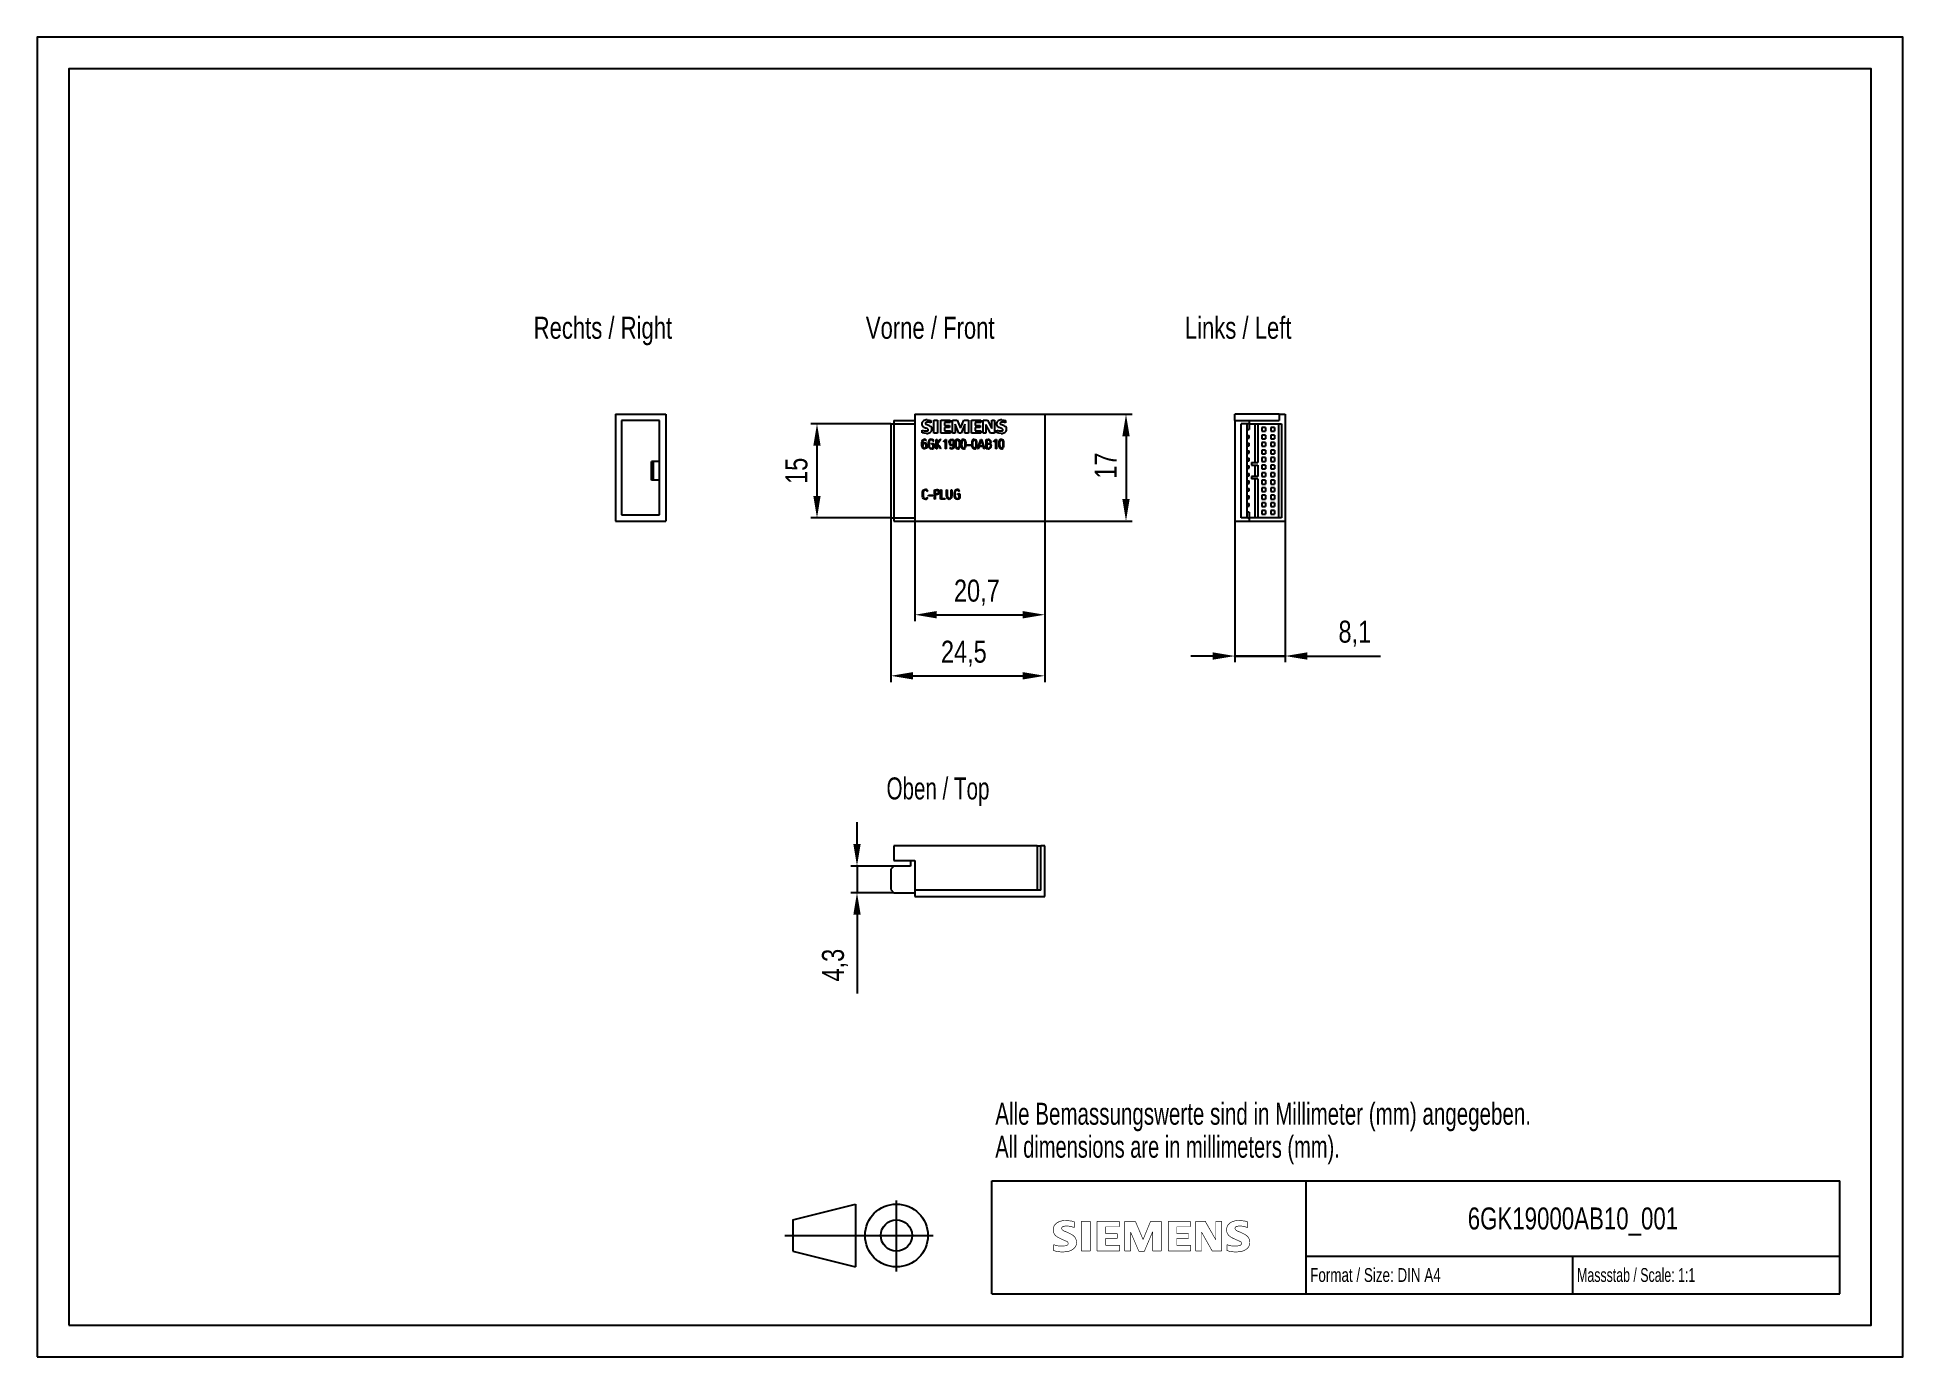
# Model space of a CAD drawing. Extents: x 1453 to 1750, y -201 to 9.
import ezdxf
from ezdxf.enums import TextEntityAlignment as Align

# ---------------------------------------------------------------- set-up
doc = ezdxf.new("R2010")
doc.units = 0
doc.header["$LTSCALE"] = 32.67
doc.header["$MEASUREMENT"] = 0
doc.header["$PDMODE"] = 3
doc.header["$PDSIZE"] = 0.3125
doc.layers.get('Defpoints').update_dxf_attribs({"linetype": 'CONTINUOUS'})
for name, color, linetype in [('10000_FRONT', 7, 'CONTINUOUS'), ('10100_DIM_FRONT', 7, 'CONTINUOUS'), ('10300_FRONT_GERMAN_ENGLISH', 7, 'CONTINUOUS'), ('11000_LEFT', 7, 'CONTINUOUS'), ('11100 _DIM_LEFT', 7, 'CONTINUOUS'), ('11300_LEFT_GERMAN_ENGLISH', 7, 'CONTINUOUS'), ('12000_RIGHT', 7, 'CONTINUOUS'), ('12300_RIGHT_GERMAN_ENGLISH', 7, 'CONTINUOUS'), ('13000_TOP', 7, 'CONTINUOUS'), ('13100_DIM_TOP', 7, 'CONTINUOUS'), ('13300_TOP_GERMAN_ENGLISH', 7, 'CONTINUOUS'), ('90000_FRAME', 7, 'CONTINUOUS'), ('91000_TIP', 7, 'CONTINUOUS')]:
    doc.layers.add(name, color=color, linetype=linetype)
doc.styles.add('SLDTEXTSTYLE0', font='TXT', dxfattribs={"width": 0.75})
doc.styles.add('SLDTEXTSTYLE1', font='TXT', dxfattribs={"width": 0.7})
doc.styles.get("Standard").update_dxf_attribs({"font": 'txt', "width": 0.8})
doc.styles.add('TEXTSTYLE_10', font='txt', dxfattribs={"width": 0.68254})
doc.styles.add('TEXTSTYLE_6', font='txt', dxfattribs={"width": 0.701499})
doc.styles.add('TEXTSTYLE_7', font='txt', dxfattribs={"width": 0.68254})
doc.styles.add('TEXTSTYLE_8', font='txt', dxfattribs={"width": 0.716117})
doc.styles.add('TEXTSTYLE_9', font='txt', dxfattribs={"width": 0.754762})
doc.dimstyles.new('DIN_3.5', dxfattribs={"dimtxt": 3.5, "dimasz": 3.5, "dimexe": 1, "dimexo": 0, "dimgap": 1.5, "dimtad": 1, "dimdec": 1, "dimtxsty": 'STANDARD', "dimcen": 3.5, "dimclrd": 256, "dimclre": 256, "dimclrt": 256, "dimadec": 0, "dimazin": 2, "dimtp": 0.1, "dimtm": 0.1, "dimtfac": 0.71, "dimtdec": 1, "dimtmove": 0, "dimatfit": 3, "dimfxl": 1, "dimlwd": -1, "dimlwe": -1, "dimarcsym": 0})

# ---------------------------------------------------------------- blocks, each defined once
blk = doc.blocks.new('*D40')
at = {"layer": '10100_DIM_FRONT'}
for p, q in [((1588.43, -67.33), (1588.43, -93.49)), ((1612.93, -67.86), (1612.93, -93.49)), ((1591.93, -92.49), (1609.43, -92.49))]:
    blk.add_line(p, q, dxfattribs=at)
for points in [[(1591.93, -91.9), (1591.93, -93.07), (1588.43, -92.49)], [(1609.43, -91.9), (1609.43, -93.07), (1612.93, -92.49)]]:
    blk.add_solid(points, dxfattribs=at)
at = {"layer": 'Defpoints', "color": 0}
for p in [(1588.43, -67.33), (1612.93, -67.86), (1612.93, -92.49)]:
    blk.add_point(p, dxfattribs=at)
at = {"layer": '10100_DIM_FRONT', "insert": (1600.05, -86.9), "char_height": 3.5, "attachment_point": 2}
blk.add_mtext('24,5', dxfattribs=at)
blk = doc.blocks.new('*D41')
at = {"layer": '10100_DIM_FRONT'}
for p, q in [((1592.23, -67.86), (1592.23, -83.77)), ((1612.93, -67.86), (1612.93, -83.77)), ((1595.73, -82.77), (1609.43, -82.77))]:
    blk.add_line(p, q, dxfattribs=at)
for points in [[(1595.73, -82.18), (1595.73, -83.35), (1592.23, -82.77)], [(1609.43, -82.18), (1609.43, -83.35), (1612.93, -82.77)]]:
    blk.add_solid(points, dxfattribs=at)
at = {"layer": 'Defpoints', "color": 0}
for p in [(1592.23, -67.86), (1612.93, -67.86), (1612.93, -82.77)]:
    blk.add_point(p, dxfattribs=at)
at = {"layer": '10100_DIM_FRONT', "insert": (1602.12, -77.18), "char_height": 3.5, "attachment_point": 2}
blk.add_mtext('20,7', dxfattribs=at)
blk = doc.blocks.new('*D42')
at = {"layer": '10100_DIM_FRONT'}
for p, q in [((1612.93, -50.86), (1626.87, -50.86)), ((1625.87, -54.36), (1625.87, -64.36)), ((1612.93, -67.86), (1626.87, -67.86))]:
    blk.add_line(p, q, dxfattribs=at)
for points in [[(1625.29, -54.36), (1626.45, -54.36), (1625.87, -50.86)], [(1625.29, -64.36), (1626.45, -64.36), (1625.87, -67.86)]]:
    blk.add_solid(points, dxfattribs=at)
at = {"layer": 'Defpoints', "color": 0}
for p in [(1612.93, -50.86), (1612.93, -67.86), (1625.87, -67.86)]:
    blk.add_point(p, dxfattribs=at)
at = {"layer": '10100_DIM_FRONT', "insert": (1620.87, -59.04), "char_height": 3.5, "attachment_point": 2, "rotation": 90}
blk.add_mtext('17', dxfattribs=at)
blk = doc.blocks.new('*D45')
at = {"layer": '13100_DIM_TOP'}
for p, q in [((1583.04, -119.26), (1583.04, -115.76)), ((1588.93, -122.76), (1582.04, -122.76)), ((1583.04, -122.76), (1583.04, -127.01)), ((1588.93, -127.01), (1582.04, -127.01)), ((1583.04, -130.51), (1583.04, -143.07))]:
    blk.add_line(p, q, dxfattribs=at)
for points in [[(1582.46, -119.26), (1583.62, -119.26), (1583.04, -122.76)], [(1582.46, -130.51), (1583.62, -130.51), (1583.04, -127.01)]]:
    blk.add_solid(points, dxfattribs=at)
at = {"layer": 'Defpoints', "color": 0}
for p in [(1588.93, -122.76), (1583.04, -127.01), (1588.93, -127.01)]:
    blk.add_point(p, dxfattribs=at)
at = {"layer": '13100_DIM_TOP', "insert": (1577.46, -138.54), "char_height": 3.5, "attachment_point": 2, "rotation": 90}
blk.add_mtext('4,3', dxfattribs=at)
blk = doc.blocks.new('*D46')
at = {"layer": '11100 _DIM_LEFT'}
for p, q in [((1643.18, -67.86), (1643.18, -90.34)), ((1651.23, -67.86), (1651.23, -90.34)), ((1639.68, -89.34), (1636.18, -89.34)), ((1643.18, -89.34), (1651.23, -89.34)), ((1654.73, -89.34), (1666.37, -89.34))]:
    blk.add_line(p, q, dxfattribs=at)
for points in [[(1639.68, -88.75), (1639.68, -89.92), (1643.18, -89.34)], [(1654.73, -88.75), (1654.73, -89.92), (1651.23, -89.34)]]:
    blk.add_solid(points, dxfattribs=at)
at = {"layer": 'Defpoints', "color": 0}
for p in [(1643.18, -67.86), (1651.23, -67.86), (1651.23, -89.34)]:
    blk.add_point(p, dxfattribs=at)
at = {"layer": '11100 _DIM_LEFT', "insert": (1662.3, -85.79), "char_height": 3.5, "attachment_point": 5}
blk.add_mtext('8,1', dxfattribs=at)
blk = doc.blocks.new('*D47')
at = {"layer": '10100_DIM_FRONT'}
for p, q in [((1588.43, -52.36), (1575.67, -52.36)), ((1576.67, -55.86), (1576.67, -63.86)), ((1588.43, -67.36), (1575.67, -67.36))]:
    blk.add_line(p, q, dxfattribs=at)
for points in [[(1576.09, -55.86), (1577.25, -55.86), (1576.67, -52.36)], [(1576.09, -63.86), (1577.25, -63.86), (1576.67, -67.36)]]:
    blk.add_solid(points, dxfattribs=at)
at = {"layer": 'Defpoints', "color": 0}
for p in [(1588.43, -52.36), (1576.67, -67.36), (1588.43, -67.36)]:
    blk.add_point(p, dxfattribs=at)
at = {"layer": '10100_DIM_FRONT', "insert": (1573.42, -59.86), "char_height": 3.5, "attachment_point": 5, "rotation": 90}
blk.add_mtext('15', dxfattribs=at)

msp = doc.modelspace()

# ---------------------------------------------------------------- linework, layer by layer
at = {"layer": '10000_FRONT'}
for p, q in [((1588.43, -52.36), (1588.43, -67.36)), ((1588.43, -52.36), (1592.23, -52.36)), ((1588.93, -51.86), (1588.93, -52.36)), ((1588.93, -51.86), (1592.23, -51.86)), ((1588.93, -52.38), (1588.93, -52.36)), ((1588.93, -52.38), (1588.93, -67.33)), ((1592.23, -50.86), (1592.23, -67.86)), ((1592.23, -50.86), (1612.93, -50.86)), ((1593.43, -53.83), (1593.43, -53.41)), ((1594.81, -51.84), (1594.81, -52.24)), ((1595.28, -53.86), (1595.28, -51.79)), ((1595.28, -51.79), (1595.88, -51.79)), ((1595.88, -51.79), (1595.88, -53.86)), ((1596.38, -53.86), (1596.38, -51.79)), ((1596.38, -51.79), (1597.87, -51.79)), ((1597.87, -52.17), (1596.96, -52.17)), ((1596.96, -52.17), (1596.96, -52.64)), ((1596.96, -52.64), (1597.76, -52.64)), ((1597.76, -52.97), (1596.96, -52.97)), ((1596.96, -52.97), (1596.96, -53.47)), ((1597.76, -52.64), (1597.76, -52.97)), ((1597.87, -51.79), (1597.87, -52.17)), ((1598.26, -53.86), (1598.26, -51.79)), ((1598.26, -51.79), (1599, -51.79)), ((1599.25, -53.88), (1598.67, -52.45)), ((1598.67, -52.45), (1598.67, -53.86)), ((1599, -51.79), (1599.52, -53.08)), ((1599.52, -53.08), (1600.05, -51.79)), ((1600.21, -52.45), (1599.61, -53.88)), ((1600.05, -51.79), (1600.77, -51.79)), ((1600.21, -53.86), (1600.21, -52.45)), ((1600.77, -51.79), (1600.77, -53.86)), ((1601.26, -53.86), (1601.26, -51.79)), ((1601.26, -51.79), (1602.75, -51.79)), ((1602.75, -52.17), (1601.84, -52.17)), ((1601.84, -52.17), (1601.84, -52.64)), ((1601.84, -52.64), (1602.64, -52.64)), ((1602.64, -52.97), (1601.84, -52.97)), ((1601.84, -52.97), (1601.84, -53.47)), ((1602.64, -52.64), (1602.64, -52.97)), ((1602.75, -51.79), (1602.75, -52.17)), ((1603.14, -53.86), (1603.14, -51.79)), ((1603.14, -51.79), (1603.81, -51.79)), ((1604.28, -53.86), (1603.55, -52.5)), ((1603.55, -52.5), (1603.55, -53.86)), ((1603.81, -51.79), (1604.52, -53.13)), ((1604.52, -53.13), (1604.52, -51.79)), ((1604.52, -51.79), (1604.93, -51.79)), ((1604.93, -51.79), (1604.93, -53.86)), ((1605.32, -53.83), (1605.32, -53.41)), ((1606.7, -51.84), (1606.7, -52.24)), ((1612.93, -50.86), (1612.93, -67.86)), ((1593.79, -55.4), (1593.82, -55.39)), ((1593.82, -55.51), (1593.79, -55.51)), ((1594.09, -55.03), (1593.99, -55.08)), ((1594.9, -55.62), (1594.9, -55.51)), ((1594.9, -55.51), (1595.28, -55.51)), ((1595.16, -55.62), (1594.9, -55.62)), ((1595.25, -55.13), (1595.14, -55.15)), ((1595.16, -56.19), (1595.16, -55.62)), ((1595.28, -56.25), (1595.25, -56.26)), ((1595.88, -53.86), (1595.28, -53.86)), ((1595.28, -55.51), (1595.28, -56.25)), ((1595.66, -54.86), (1595.78, -54.86)), ((1595.66, -56.36), (1595.66, -54.86)), ((1595.78, -56.36), (1595.66, -56.36)), ((1595.78, -55.49), (1596.29, -54.83)), ((1595.78, -54.86), (1595.78, -55.49)), ((1596.31, -56.38), (1595.78, -55.59)), ((1595.78, -55.59), (1595.78, -56.36)), ((1596.37, -54.89), (1595.87, -55.54)), ((1596.29, -54.83), (1596.37, -54.89)), ((1596.4, -56.32), (1596.31, -56.38)), ((1597.9, -53.86), (1596.38, -53.86)), ((1596.87, -55.14), (1596.86, -55.14)), ((1596.88, -55.24), (1596.87, -55.14)), ((1596.96, -53.47), (1597.9, -53.47)), ((1597.11, -54.89), (1597.12, -54.87)), ((1597.12, -54.87), (1597.2, -54.87)), ((1597.15, -56.36), (1597.15, -55)), ((1597.26, -56.36), (1597.15, -56.36)), ((1597.2, -54.87), (1597.26, -54.87)), ((1597.26, -54.87), (1597.26, -56.36)), ((1597.8, -56.16), (1597.9, -56.11)), ((1597.9, -53.47), (1597.9, -53.86)), ((1598.67, -53.86), (1598.26, -53.86)), ((1598.67, -55.62), (1598.67, -55.6)), ((1598.79, -55.6), (1598.79, -55.62)), ((1599.61, -53.88), (1599.25, -53.88)), ((1599.35, -55.62), (1599.35, -55.6)), ((1599.46, -55.6), (1599.46, -55.62)), ((1599.6, -55.62), (1599.6, -55.6)), ((1599.71, -55.6), (1599.71, -55.62)), ((1600.77, -53.86), (1600.21, -53.86)), ((1600.27, -55.62), (1600.27, -55.6)), ((1600.38, -55.6), (1600.38, -55.62)), ((1600.5, -55.72), (1601.2, -55.72)), ((1600.5, -55.84), (1600.5, -55.72)), ((1601.2, -55.84), (1600.5, -55.84)), ((1601.2, -55.72), (1601.2, -55.84)), ((1602.78, -53.86), (1601.26, -53.86)), ((1601.33, -55.62), (1601.33, -55.6)), ((1601.44, -55.6), (1601.44, -55.62)), ((1601.84, -53.47), (1602.78, -53.47)), ((1602, -55.62), (1602, -55.6)), ((1602.12, -55.6), (1602.12, -55.62)), ((1602.24, -56.34), (1602.73, -54.86)), ((1602.34, -56.37), (1602.24, -56.34)), ((1602.47, -55.97), (1602.34, -56.37)), ((1603.11, -55.97), (1602.47, -55.97)), ((1602.51, -55.86), (1603.08, -55.86)), ((1602.73, -54.86), (1602.87, -54.86)), ((1602.78, -53.47), (1602.78, -53.86)), ((1602.87, -54.86), (1603.35, -56.34)), ((1603.55, -53.86), (1603.14, -53.86)), ((1603.35, -56.34), (1603.25, -56.37)), ((1603.58, -56.36), (1603.58, -54.86)), ((1603.58, -54.86), (1603.91, -54.86)), ((1603.9, -56.36), (1603.58, -56.36)), ((1603.92, -54.97), (1603.69, -54.97)), ((1603.69, -54.97), (1603.69, -55.51)), ((1603.69, -55.51), (1604.06, -55.51)), ((1604.06, -55.62), (1603.69, -55.62)), ((1603.69, -55.62), (1603.69, -56.24)), ((1603.69, -56.24), (1603.91, -56.24)), ((1604.93, -53.86), (1604.28, -53.86)), ((1604.84, -55.14), (1604.83, -55.14)), ((1604.85, -55.24), (1604.84, -55.14)), ((1605.08, -54.89), (1605.1, -54.87)), ((1605.1, -54.87), (1605.18, -54.87)), ((1605.12, -56.36), (1605.12, -55)), ((1605.24, -56.36), (1605.12, -56.36)), ((1605.18, -54.87), (1605.24, -54.87)), ((1605.24, -54.87), (1605.24, -56.36)), ((1605.63, -55.62), (1605.63, -55.6)), ((1605.75, -55.6), (1605.75, -55.62)), ((1606.31, -55.62), (1606.31, -55.6)), ((1606.42, -55.6), (1606.42, -55.62)), ((1593.45, -63.78), (1593.45, -63.38)), ((1593.57, -63.38), (1593.57, -63.78)), ((1594.31, -63.11), (1594.2, -63.14)), ((1594.21, -64.08), (1594.3, -64.12)), ((1594.43, -63.84), (1594.43, -63.72)), ((1594.43, -63.72), (1595.14, -63.72)), ((1595.14, -63.84), (1594.43, -63.84)), ((1595.14, -63.72), (1595.14, -63.84)), ((1595.36, -64.36), (1595.36, -62.86)), ((1595.36, -62.86), (1595.71, -62.86)), ((1595.47, -64.36), (1595.36, -64.36)), ((1595.71, -62.97), (1595.47, -62.97)), ((1595.47, -62.97), (1595.47, -63.51)), ((1595.47, -63.51), (1595.71, -63.51)), ((1595.71, -63.62), (1595.47, -63.62)), ((1595.47, -63.62), (1595.47, -64.36)), ((1596.36, -64.36), (1596.36, -62.86)), ((1596.36, -62.86), (1596.47, -62.86)), ((1597.06, -64.36), (1596.36, -64.36)), ((1596.47, -62.86), (1596.47, -64.24)), ((1596.47, -64.24), (1597.06, -64.24)), ((1597.06, -64.24), (1597.06, -64.36)), ((1597.3, -63.91), (1597.3, -62.86)), ((1597.3, -62.86), (1597.41, -62.86)), ((1597.41, -62.86), (1597.41, -63.9)), ((1598.05, -62.86), (1598.16, -62.86)), ((1598.05, -63.9), (1598.05, -62.86)), ((1598.16, -62.86), (1598.16, -63.91)), ((1599.02, -63.62), (1599.02, -63.51)), ((1599.02, -63.51), (1599.39, -63.51)), ((1599.28, -63.62), (1599.02, -63.62)), ((1599.36, -63.13), (1599.25, -63.15)), ((1599.28, -64.19), (1599.28, -63.62)), ((1599.39, -64.25), (1599.37, -64.26)), ((1599.39, -63.51), (1599.39, -64.25)), ((1588.43, -67.36), (1592.23, -67.36)), ((1588.93, -67.36), (1588.93, -67.33)), ((1588.93, -67.36), (1588.93, -67.86)), ((1588.93, -67.86), (1592.23, -67.86)), ((1592.23, -67.86), (1612.93, -67.86))]:
    msp.add_line(p, q, dxfattribs=at)
at = {"layer": '10000_FRONT', "flags": 128}
for points in [[(1593.43, -53.41), (1593.77, -53.5), (1594.04, -53.52)], [(1594.25, -52.12), (1594.14, -52.12), (1594.04, -52.15), (1594, -52.17), (1593.96, -52.21), (1593.93, -52.25), (1593.92, -52.3)], [(1593.99, -52.42), (1594.17, -52.51), (1594.31, -52.57)], [(1594.04, -53.52), (1594.15, -53.52), (1594.26, -53.5), (1594.31, -53.47), (1594.36, -53.44), (1594.38, -53.39), (1594.39, -53.33)], [(1594.22, -51.76), (1594.55, -51.78), (1594.81, -51.84)], [(1594.81, -52.24), (1594.5, -52.14), (1594.25, -52.12)], [(1594.39, -53.33), (1594.38, -53.26), (1594.34, -53.22)], [(1605.32, -53.41), (1605.66, -53.5), (1605.93, -53.52)], [(1605.95, -53.07), (1605.66, -52.94), (1605.45, -52.81)], [(1606.14, -52.12), (1606.03, -52.12), (1605.93, -52.15), (1605.88, -52.17), (1605.85, -52.21), (1605.82, -52.25), (1605.81, -52.3)], [(1605.88, -52.42), (1606.06, -52.51), (1606.2, -52.57)], [(1605.93, -53.52), (1606.04, -53.52), (1606.15, -53.5), (1606.2, -53.47), (1606.25, -53.44), (1606.27, -53.39), (1606.28, -53.33)], [(1606.11, -51.76), (1606.44, -51.78), (1606.7, -51.84)], [(1606.7, -52.24), (1606.39, -52.14), (1606.14, -52.12)], [(1606.28, -53.33), (1606.27, -53.26), (1606.23, -53.22)], [(1593.37, -55.6), (1593.38, -55.36), (1593.41, -55.12), (1593.45, -55), (1593.53, -54.91), (1593.64, -54.85), (1593.76, -54.84)], [(1593.8, -56.36), (1593.67, -56.35), (1593.56, -56.29), (1593.48, -56.2), (1593.43, -56.09), (1593.38, -55.85), (1593.37, -55.6)], [(1594.08, -53.91), (1593.71, -53.89), (1593.43, -53.83)], [(1593.76, -54.94), (1593.66, -54.96), (1593.57, -55.01), (1593.52, -55.1), (1593.49, -55.2), (1593.47, -55.4), (1593.47, -55.6)], [(1593.47, -55.6), (1593.5, -55.56), (1593.52, -55.53)], [(1593.79, -55.51), (1593.67, -55.54), (1593.6, -55.6)], [(1593.78, -56.26), (1593.85, -56.26), (1593.92, -56.23), (1593.97, -56.19), (1594.01, -56.14), (1594.06, -56.01), (1594.07, -55.87)], [(1594.18, -55.86), (1594.17, -56), (1594.14, -56.13), (1594.08, -56.24), (1593.95, -56.33), (1593.8, -56.36)], [(1593.82, -55.39), (1593.96, -55.42), (1594.05, -55.47)], [(1593.97, -55.56), (1593.89, -55.52), (1593.82, -55.51)], [(1594.87, -54.94), (1594.76, -54.95), (1594.67, -54.99), (1594.59, -55.06), (1594.55, -55.15), (1594.52, -55.36), (1594.51, -55.57)], [(1594.87, -56.27), (1595.04, -56.24), (1595.16, -56.19)], [(1596.15, -55.96), (1596.29, -56.16), (1596.4, -56.32)], [(1597.73, -55.34), (1597.74, -55.21), (1597.77, -55.08), (1597.83, -54.96), (1597.91, -54.89), (1598.01, -54.85), (1598.12, -54.84)], [(1598.12, -54.95), (1598.06, -54.96), (1597.99, -54.98), (1597.94, -55.02), (1597.9, -55.08), (1597.86, -55.21), (1597.85, -55.34)], [(1598.08, -55.82), (1597.95, -55.79), (1597.85, -55.74)], [(1597.94, -55.65), (1598.02, -55.69), (1598.09, -55.7)], [(1598.09, -55.7), (1598.22, -55.67), (1598.3, -55.61)], [(1598.12, -54.84), (1598.24, -54.85), (1598.35, -54.9), (1598.43, -54.99), (1598.49, -55.11), (1598.53, -55.35), (1598.54, -55.6)], [(1598.54, -55.6), (1598.54, -55.76), (1598.53, -55.92), (1598.5, -56.09), (1598.45, -56.2), (1598.36, -56.29), (1598.25, -56.34), (1598.13, -56.36)], [(1598.13, -56.24), (1598.23, -56.23), (1598.32, -56.18), (1598.37, -56.1), (1598.4, -56), (1598.42, -55.81), (1598.42, -55.61)], [(1598.42, -55.61), (1598.4, -55.65), (1598.37, -55.69)], [(1599.07, -56.37), (1598.92, -56.35), (1598.82, -56.28)], [(1599.07, -54.95), (1598.97, -54.97), (1598.9, -55.01)], [(1598.9, -56.2), (1598.99, -56.25), (1599.07, -56.26)], [(1599.07, -54.84), (1599.22, -54.86), (1599.32, -54.93)], [(1599.24, -55.01), (1599.15, -54.96), (1599.07, -54.95)], [(1599.07, -56.26), (1599.17, -56.24), (1599.23, -56.2)], [(1599.99, -56.37), (1599.84, -56.35), (1599.74, -56.28)], [(1599.99, -54.95), (1599.89, -54.97), (1599.82, -55.01)], [(1599.82, -56.2), (1599.91, -56.25), (1599.99, -56.26)], [(1599.99, -54.84), (1600.14, -54.86), (1600.24, -54.93)], [(1600.16, -55.01), (1600.07, -54.96), (1599.99, -54.95)], [(1599.99, -56.26), (1600.09, -56.24), (1600.16, -56.2)], [(1601.72, -56.37), (1601.57, -56.35), (1601.47, -56.28)], [(1601.72, -54.95), (1601.62, -54.97), (1601.55, -55.01)], [(1601.55, -56.2), (1601.64, -56.25), (1601.72, -56.26)], [(1601.72, -54.84), (1601.87, -54.86), (1601.97, -54.93)], [(1601.89, -55.01), (1601.8, -54.96), (1601.72, -54.95)], [(1601.72, -56.26), (1601.82, -56.24), (1601.89, -56.2)], [(1603.21, -56.26), (1603.15, -56.1), (1603.11, -55.97)], [(1603.25, -56.37), (1603.23, -56.31), (1603.21, -56.26)], [(1603.91, -56.24), (1604.03, -56.23), (1604.14, -56.21), (1604.24, -56.15), (1604.31, -56.04), (1604.33, -55.9)], [(1605.97, -53.91), (1605.6, -53.89), (1605.32, -53.83)], [(1606.03, -56.37), (1605.88, -56.35), (1605.78, -56.28)], [(1606.03, -54.95), (1605.93, -54.97), (1605.86, -55.01)], [(1605.86, -56.2), (1605.95, -56.25), (1606.03, -56.26)], [(1606.03, -54.84), (1606.18, -54.86), (1606.28, -54.93)], [(1606.2, -55.01), (1606.11, -54.96), (1606.03, -54.95)], [(1606.03, -56.26), (1606.13, -56.24), (1606.2, -56.2)], [(1593.45, -63.38), (1593.46, -63.23), (1593.5, -63.08), (1593.59, -62.95), (1593.69, -62.88), (1593.81, -62.85), (1593.93, -62.84)], [(1593.92, -64.37), (1593.8, -64.37), (1593.68, -64.33), (1593.58, -64.26), (1593.52, -64.16), (1593.46, -63.97), (1593.45, -63.78)], [(1593.93, -62.95), (1593.81, -62.96), (1593.69, -63.01), (1593.62, -63.1), (1593.58, -63.24), (1593.57, -63.38)], [(1593.57, -63.78), (1593.58, -63.95), (1593.63, -64.12), (1593.68, -64.19), (1593.75, -64.24), (1593.83, -64.26), (1593.92, -64.26)], [(1598.98, -62.94), (1598.88, -62.95), (1598.78, -62.99), (1598.71, -63.06), (1598.67, -63.15), (1598.63, -63.36), (1598.62, -63.57)], [(1598.99, -64.27), (1599.16, -64.24), (1599.28, -64.19)]]:
    msp.add_lwpolyline(points, dxfattribs=at)
at = {"layer": '10000_FRONT'}
for centre, radius, start, end in [((1593.93, -52.37), 0.558, 123.9609, 182.5041), ((1593.9, -52.41), 0.523, 178.3591, 230.1801), ((1594.76, -51.09), 2.1, 235.0677, 250.424), ((1594.16, -52.81), 1.06, 86.8428, 121.0947), ((1594.06, -52.3), 0.137, 179.9166, 240.8522), ((1593.66, -54.19), 1.19, 54.9749, 70.3635), ((1593.73, -54.2), 1.72, 50.4158, 70.2388), ((1594.39, -53.27), 0.581, 299.9464, 2.6502), ((1594.47, -53.22), 0.503, 356.9945, 44.2895), ((1605.82, -52.37), 0.561, 123.9518, 182.3934), ((1605.79, -52.41), 0.527, 178.6536, 229.9205), ((1606.05, -52.8), 1.05, 86.8166, 121.2172), ((1605.95, -52.3), 0.136, 180.1275, 241.1853), ((1605.53, -54.22), 1.22, 55.2711, 70.2099), ((1605.64, -54.17), 1.69, 50.2079, 70.4056), ((1606.28, -53.27), 0.585, 300.1241, 2.7458), ((1606.36, -53.22), 0.503, 357.2895, 44.1834), ((1593.91, -55.89), 0.421, 136.896, 184.7004), ((1593.81, -55.94), 0.325, 177.3235, 264.3463), ((1593.8, -55.76), 0.367, 92.8847, 139.6637), ((1593.77, -55.2), 0.36, 27.9332, 92.2651), ((1593.77, -55.19), 0.251, 26.9296, 92.9562), ((1593.68, -55.81), 0.391, 351.6827, 41.1914), ((1593.68, -55.81), 0.501, 354.0672, 42.6175), ((1594.14, -52.77), 1.14, 267.1661, 298.414), ((1595.4, -55.7), 1.01, 172.4443, 209.7883), ((1595.23, -55.45), 0.839, 141.7449, 187.9238), ((1595.34, -55.71), 0.842, 170.1902, 210.462), ((1594.86, -55.96), 0.41, 215.7482, 271.9582), ((1594.84, -55.27), 0.43, 86.7158, 128.6669), ((1594.87, -55.95), 0.313, 215.9748, 271.5812), ((1594.9, -55.19), 0.351, 9.9275, 95.6258), ((1594.9, -55.18), 0.24, 7.1725, 97.5917), ((1594.83, -55.51), 0.86, 273.16, 299.515), ((1625.48, -35.93), 35.52, 213.5177, 214.3221), ((1595.43, -53.47), 2.2, 310.4704, 319.6677), ((1596.55, -54.6), 0.725, 296.9325, 325.8771), ((1598.25, -55.4), 0.522, 174.0269, 220.711), ((1598.13, -55.98), 0.372, 207.489, 270.0026), ((1598.23, -55.4), 0.385, 171.9334, 221.4548), ((1598.12, -55.98), 0.259, 208.6063, 272.045), ((1598.09, -55.45), 0.371, 269.4184, 319.7046), ((1598.13, -55.23), 0.275, 353.0286, 91.4187), ((1597.89, -55.3), 0.514, 322.796, 4.3396), ((1599.62, -55.45), 0.959, 147.0839, 188.6701), ((1599.51, -55.78), 0.849, 168.7693, 215.9476), ((1599.6, -55.44), 0.828, 148.4975, 190.4772), ((1599.71, -55.75), 0.93, 172.1193, 209.3054), ((1599.05, -55.18), 0.341, 86.9768, 133.416), ((1599.09, -56.05), 0.33, 266.909, 314.2031), ((1598.54, -55.76), 0.821, 327.8985, 10.2779), ((1598.42, -55.47), 0.934, 352.0088, 29.0164), ((1598.61, -55.43), 0.871, 348.9435, 34.9563), ((1598.53, -55.76), 0.941, 326.4852, 8.798), ((1600.43, -55.78), 0.849, 168.7693, 215.9476), ((1600.54, -55.45), 0.959, 147.0839, 188.6701), ((1600.53, -55.44), 0.828, 148.4975, 190.4772), ((1600.63, -55.75), 0.93, 172.1193, 209.3054), ((1599.97, -55.18), 0.341, 86.9768, 133.416), ((1600.01, -56.05), 0.33, 266.909, 314.2031), ((1599.34, -55.47), 0.934, 352.0088, 29.0164), ((1599.46, -55.76), 0.821, 327.8985, 10.2779), ((1599.53, -55.43), 0.871, 348.9435, 34.9563), ((1599.45, -55.76), 0.941, 326.4852, 8.798), ((1602.16, -55.78), 0.849, 168.7693, 215.9476), ((1602.28, -55.45), 0.959, 147.0839, 188.6701), ((1602.26, -55.44), 0.828, 148.4975, 190.4772), ((1602.36, -55.75), 0.93, 172.1193, 209.3054), ((1601.7, -55.18), 0.341, 86.9768, 133.416), ((1601.74, -56.05), 0.33, 266.909, 314.2031), ((1601.08, -55.47), 0.934, 352.0088, 29.0164), ((1601.19, -55.76), 0.821, 327.8985, 10.2779), ((1601.26, -55.43), 0.871, 348.9435, 34.9563), ((1601.19, -55.76), 0.941, 326.4852, 8.798), ((1794.09, -119.7), 201.94, 161.3103, 161.5696), ((1734.18, -12.95), 137.95, 197.7436, 198.1218), ((1603.97, -55.9), 0.457, 261.1361, 0.1685), ((1603.96, -55.29), 0.434, 3.1634, 96.168), ((1603.96, -55.3), 0.332, 6.1326, 97.6221), ((1604.07, -55.28), 0.226, 267.0426, 4.8873), ((1604.09, -55.87), 0.25, 353.5068, 96.8656), ((1604.04, -55.28), 0.352, 307.5948, 2.5442), ((1604.09, -55.86), 0.347, 353.3201, 61.3959), ((1603.4, -53.47), 2.2, 310.4704, 319.6677), ((1604.52, -54.6), 0.725, 296.9325, 325.8771), ((1606.58, -55.45), 0.959, 147.0839, 188.6701), ((1606.47, -55.78), 0.849, 168.7693, 215.9476), ((1606.56, -55.44), 0.828, 148.4975, 190.4772), ((1606.67, -55.75), 0.93, 172.1193, 209.3054), ((1606.01, -55.18), 0.341, 86.9768, 133.416), ((1606.03, -52.76), 1.15, 267.2072, 298.3197), ((1606.05, -56.05), 0.33, 266.909, 314.2031), ((1605.38, -55.47), 0.934, 352.0088, 29.0164), ((1605.5, -55.76), 0.821, 327.8985, 10.2779), ((1605.57, -55.43), 0.871, 348.9435, 34.9563), ((1605.49, -55.76), 0.941, 326.4852, 8.798), ((1593.96, -64), 0.264, 262.5917, 341.6038), ((1593.95, -64), 0.371, 265.6619, 342.5252), ((1593.97, -63.18), 0.345, 10.8748, 96.5899), ((1593.96, -63.2), 0.247, 13.5607, 98.2572), ((1595.74, -63.26), 0.406, 1.5906, 94.0555), ((1595.73, -63.26), 0.295, 2.9748, 94.7453), ((1595.75, -63.23), 0.28, 261.932, 356.5643), ((1595.73, -63.19), 0.434, 267.0662, 312.8652), ((1595.8, -63.25), 0.346, 311.7796, 0.3446), ((1597.73, -63.92), 0.431, 177.4106, 270.4084), ((1597.73, -63.92), 0.318, 175.5827, 270.1983), ((1597.73, -63.92), 0.32, 270.4749, 4.0688), ((1597.73, -63.93), 0.43, 269.7398, 2.6797), ((1599.35, -63.45), 0.839, 141.7449, 187.9238), ((1599.52, -63.7), 1.01, 172.4443, 209.7883), ((1599.45, -63.71), 0.842, 170.1902, 210.462), ((1598.98, -63.96), 0.41, 215.7482, 271.9582), ((1598.96, -63.27), 0.43, 86.7158, 128.6669), ((1598.98, -63.95), 0.313, 215.9748, 271.5812), ((1599.02, -63.19), 0.351, 9.9275, 95.6258), ((1599.02, -63.18), 0.24, 7.1725, 97.5917), ((1598.94, -63.51), 0.86, 273.16, 299.515)]:
    msp.add_arc(centre, radius, start, end, dxfattribs=at)
at = {"layer": '11000_LEFT'}
for p, q in [((1650.23, -50.86), (1643.18, -50.86)), ((1643.18, -51.86), (1643.18, -50.86)), ((1643.18, -51.86), (1643.18, -67.86)), ((1643.18, -51.86), (1645.48, -51.86)), ((1645.28, -52.36), (1644.18, -52.36)), ((1644.18, -67.36), (1644.18, -52.36)), ((1645.18, -67.36), (1645.18, -52.36)), ((1645.18, -53.28), (1645.47, -53.28)), ((1645.48, -52.36), (1645.28, -52.36)), ((1645.47, -52.36), (1645.47, -53.28)), ((1645.48, -51.86), (1645.48, -52.36)), ((1645.48, -51.86), (1650.23, -51.86)), ((1645.48, -52.36), (1646.38, -52.36)), ((1646.38, -52.36), (1646.38, -58.56)), ((1646.38, -52.36), (1646.88, -52.36)), ((1646.88, -52.36), (1650.13, -52.36)), ((1646.88, -52.36), (1646.88, -58.56)), ((1648.08, -52.96), (1647.48, -52.96)), ((1647.48, -52.96), (1647.48, -53.56)), ((1648.08, -52.96), (1648.08, -53.56)), ((1649.53, -52.96), (1648.93, -52.96)), ((1648.93, -52.96), (1648.93, -53.56)), ((1649.53, -52.96), (1649.53, -53.56)), ((1650.13, -52.36), (1650.13, -67.36)), ((1650.13, -52.36), (1650.63, -52.36)), ((1650.23, -50.86), (1650.23, -51.86)), ((1650.23, -50.86), (1651.23, -50.86)), ((1650.63, -52.36), (1650.63, -67.36)), ((1651.23, -50.86), (1651.23, -67.86)), ((1645.18, -54.26), (1645.48, -54.26)), ((1645.18, -54.66), (1645.48, -54.66)), ((1645.18, -55.46), (1645.48, -55.46)), ((1645.18, -55.86), (1645.48, -55.86)), ((1645.48, -54.66), (1645.48, -54.26)), ((1645.48, -55.86), (1645.48, -55.46)), ((1647.48, -53.56), (1648.08, -53.56)), ((1647.48, -54.16), (1647.48, -54.76)), ((1648.08, -54.16), (1647.48, -54.16)), ((1647.48, -54.76), (1648.08, -54.76)), ((1647.48, -55.36), (1647.48, -55.96)), ((1648.08, -55.36), (1647.48, -55.36)), ((1647.48, -55.96), (1648.08, -55.96)), ((1648.08, -54.16), (1648.08, -54.76)), ((1648.08, -55.36), (1648.08, -55.96)), ((1648.93, -53.56), (1649.53, -53.56)), ((1648.93, -54.16), (1648.93, -54.76)), ((1649.53, -54.16), (1648.93, -54.16)), ((1648.93, -54.76), (1649.53, -54.76)), ((1648.93, -55.36), (1648.93, -55.96)), ((1649.53, -55.36), (1648.93, -55.36)), ((1648.93, -55.96), (1649.53, -55.96)), ((1649.53, -54.16), (1649.53, -54.76)), ((1649.53, -55.36), (1649.53, -55.96)), ((1645.18, -56.66), (1645.48, -56.66)), ((1645.18, -57.06), (1645.48, -57.06)), ((1645.18, -57.86), (1645.48, -57.86)), ((1645.18, -58.26), (1645.48, -58.26)), ((1645.18, -59.06), (1645.48, -59.06)), ((1645.48, -57.06), (1645.48, -56.66)), ((1645.48, -58.26), (1645.48, -57.86)), ((1645.48, -59.46), (1645.48, -59.06)), ((1645.83, -58.56), (1646.88, -58.56)), ((1645.83, -58.56), (1645.83, -58.96)), ((1645.83, -58.96), (1646.88, -58.96)), ((1646.38, -58.96), (1646.38, -60.76)), ((1646.88, -58.96), (1646.88, -60.76)), ((1647.48, -56.56), (1647.48, -57.16)), ((1648.08, -56.56), (1647.48, -56.56)), ((1647.48, -57.16), (1648.08, -57.16)), ((1647.48, -57.76), (1647.48, -58.36)), ((1648.08, -57.76), (1647.48, -57.76)), ((1647.48, -58.36), (1648.08, -58.36)), ((1647.48, -58.96), (1647.48, -59.56)), ((1648.08, -58.96), (1647.48, -58.96)), ((1648.08, -56.56), (1648.08, -57.16)), ((1648.08, -57.76), (1648.08, -58.36)), ((1648.08, -58.96), (1648.08, -59.56)), ((1648.93, -56.56), (1648.93, -57.16)), ((1649.53, -56.56), (1648.93, -56.56)), ((1648.93, -57.16), (1649.53, -57.16)), ((1648.93, -57.76), (1648.93, -58.36)), ((1649.53, -57.76), (1648.93, -57.76)), ((1648.93, -58.36), (1649.53, -58.36)), ((1648.93, -58.96), (1648.93, -59.56)), ((1649.53, -58.96), (1648.93, -58.96)), ((1649.53, -56.56), (1649.53, -57.16)), ((1649.53, -57.76), (1649.53, -58.36)), ((1649.53, -58.96), (1649.53, -59.56)), ((1645.18, -59.46), (1645.48, -59.46)), ((1645.18, -60.26), (1645.48, -60.26)), ((1645.18, -60.66), (1645.48, -60.66)), ((1645.18, -61.46), (1645.48, -61.46)), ((1645.18, -61.86), (1645.48, -61.86)), ((1645.48, -60.66), (1645.48, -60.26)), ((1645.48, -61.86), (1645.48, -61.46)), ((1645.83, -60.76), (1645.83, -61.16)), ((1646.88, -60.76), (1645.83, -60.76)), ((1646.88, -61.16), (1645.83, -61.16)), ((1646.38, -61.16), (1646.38, -67.36)), ((1646.88, -61.16), (1646.88, -67.36)), ((1647.48, -59.56), (1648.08, -59.56)), ((1647.48, -60.16), (1647.48, -60.76)), ((1648.08, -60.16), (1647.48, -60.16)), ((1647.48, -60.76), (1648.08, -60.76)), ((1647.48, -61.36), (1647.48, -61.96)), ((1648.08, -61.36), (1647.48, -61.36)), ((1647.48, -61.96), (1648.08, -61.96)), ((1648.08, -60.16), (1648.08, -60.76)), ((1648.08, -61.36), (1648.08, -61.96)), ((1648.93, -59.56), (1649.53, -59.56)), ((1648.93, -60.16), (1648.93, -60.76)), ((1649.53, -60.16), (1648.93, -60.16)), ((1648.93, -60.76), (1649.53, -60.76)), ((1648.93, -61.36), (1648.93, -61.96)), ((1649.53, -61.36), (1648.93, -61.36)), ((1648.93, -61.96), (1649.53, -61.96)), ((1649.53, -60.16), (1649.53, -60.76)), ((1649.53, -61.36), (1649.53, -61.96)), ((1645.18, -62.66), (1645.48, -62.66)), ((1645.18, -63.06), (1645.48, -63.06)), ((1645.18, -63.86), (1645.48, -63.86)), ((1645.18, -64.26), (1645.48, -64.26)), ((1645.18, -65.06), (1645.48, -65.06)), ((1645.48, -63.06), (1645.48, -62.66)), ((1645.48, -64.26), (1645.48, -63.86)), ((1645.48, -65.46), (1645.48, -65.06)), ((1647.48, -62.56), (1647.48, -63.16)), ((1648.08, -62.56), (1647.48, -62.56)), ((1647.48, -63.16), (1648.08, -63.16)), ((1647.48, -63.76), (1647.48, -64.36)), ((1648.08, -63.76), (1647.48, -63.76)), ((1647.48, -64.36), (1648.08, -64.36)), ((1647.48, -64.96), (1647.48, -65.56)), ((1648.08, -64.96), (1647.48, -64.96)), ((1648.08, -62.56), (1648.08, -63.16)), ((1648.08, -63.76), (1648.08, -64.36)), ((1648.08, -64.96), (1648.08, -65.56)), ((1648.93, -62.56), (1648.93, -63.16)), ((1649.53, -62.56), (1648.93, -62.56)), ((1648.93, -63.16), (1649.53, -63.16)), ((1648.93, -63.76), (1648.93, -64.36)), ((1649.53, -63.76), (1648.93, -63.76)), ((1648.93, -64.36), (1649.53, -64.36)), ((1648.93, -64.96), (1648.93, -65.56)), ((1649.53, -64.96), (1648.93, -64.96)), ((1649.53, -62.56), (1649.53, -63.16)), ((1649.53, -63.76), (1649.53, -64.36)), ((1649.53, -64.96), (1649.53, -65.56)), ((1643.18, -67.86), (1645.48, -67.86)), ((1645.28, -67.36), (1644.18, -67.36)), ((1645.18, -65.46), (1645.48, -65.46)), ((1645.47, -66.43), (1645.18, -66.43)), ((1645.28, -67.36), (1645.48, -67.36)), ((1645.47, -66.43), (1645.47, -67.36)), ((1645.48, -67.36), (1645.48, -67.86)), ((1646.38, -67.36), (1645.48, -67.36)), ((1645.48, -67.86), (1651.23, -67.86)), ((1646.88, -67.36), (1646.38, -67.36)), ((1650.13, -67.36), (1646.88, -67.36)), ((1647.48, -65.56), (1648.08, -65.56)), ((1647.48, -66.16), (1647.48, -66.76)), ((1648.08, -66.16), (1647.48, -66.16)), ((1647.48, -66.76), (1648.08, -66.76)), ((1648.08, -66.16), (1648.08, -66.76)), ((1648.93, -65.56), (1649.53, -65.56)), ((1648.93, -66.16), (1648.93, -66.76)), ((1649.53, -66.16), (1648.93, -66.16)), ((1648.93, -66.76), (1649.53, -66.76)), ((1649.53, -66.16), (1649.53, -66.76)), ((1650.63, -67.36), (1650.13, -67.36))]:
    msp.add_line(p, q, dxfattribs=at)
at = {"layer": '11100 _DIM_LEFT'}
msp.add_line((1651.23, -89.34), (1643.18, -89.34), dxfattribs=at)
at = {"layer": '12000_RIGHT'}
for p, q in [((1544.57, -50.86), (1544.57, -67.86)), ((1544.57, -50.86), (1552.62, -50.86)), ((1545.57, -51.86), (1545.57, -66.86)), ((1551.62, -51.86), (1545.57, -51.86)), ((1551.62, -66.86), (1551.62, -51.86)), ((1552.62, -50.86), (1552.62, -67.86)), ((1551.62, -58.36), (1550.32, -58.36)), ((1550.32, -61.36), (1550.32, -58.36)), ((1550.62, -61.36), (1550.62, -58.36)), ((1551.62, -61.36), (1550.32, -61.36)), ((1544.57, -67.86), (1552.62, -67.86)), ((1545.57, -66.86), (1551.62, -66.86))]:
    msp.add_line(p, q, dxfattribs=at)
at = {"layer": '13000_TOP'}
for p, q in [((1588.93, -119.56), (1588.93, -121.86)), ((1611.72, -119.56), (1588.93, -119.56)), ((1611.72, -119.56), (1611.72, -126.61)), ((1611.72, -119.56), (1612.29, -119.56)), ((1612.29, -126.61), (1612.29, -119.56)), ((1612.93, -119.56), (1612.29, -119.56)), ((1612.93, -127.61), (1612.93, -119.56)), ((1588.93, -122.76), (1588.43, -123.26)), ((1588.43, -123.26), (1588.43, -126.51)), ((1588.93, -121.86), (1592.23, -121.86)), ((1591.58, -122.76), (1588.93, -122.76)), ((1591.58, -121.86), (1591.58, -122.76)), ((1592.23, -121.86), (1592.23, -126.61)), ((1588.43, -126.51), (1588.93, -127.01)), ((1588.93, -127.01), (1592.23, -127.01)), ((1612.29, -126.61), (1592.23, -126.61)), ((1592.23, -126.61), (1592.23, -127.61)), ((1592.23, -127.61), (1612.93, -127.61))]:
    msp.add_line(p, q, dxfattribs=at)
at = {"layer": '90000_FRAME'}
for p, q in [((1604.53, -172.86), (1739.53, -172.86)), ((1604.53, -190.86), (1604.53, -172.86)), ((1654.53, -190.86), (1654.53, -172.86)), ((1739.53, -190.86), (1739.53, -172.86)), ((1572.82, -179.07), (1582.82, -176.57)), ((1582.82, -176.57), (1582.82, -186.57)), ((1589.32, -187.29), (1589.32, -176.01)), ((1572.82, -179.07), (1572.82, -184.07)), ((1571.54, -181.57), (1595.15, -181.57)), ((1572.82, -184.07), (1582.82, -186.57)), ((1654.53, -184.86), (1739.53, -184.86)), ((1697.03, -190.86), (1697.03, -184.86)), ((1604.53, -190.86), (1739.53, -190.86))]:
    msp.add_line(p, q, dxfattribs=at)
for points in [[(1452.53, -200.86), (1749.53, -200.86), (1749.53, 9.14), (1452.53, 9.14)], [(1457.53, -195.86), (1744.53, -195.86), (1744.53, 4.14), (1457.53, 4.14)]]:
    msp.add_lwpolyline(points, close=True, dxfattribs=at)
at = {"layer": '90000_FRAME', "const_width": 0.101}
for points in [[(1614.33, -180.31, 0.138784), (1614.33, -181.02)], [(1614.53, -179.88, 0.106597), (1614.33, -180.31)], [(1614.33, -181.02, 0.135749), (1614.67, -181.59)], [(1614.95, -179.51, 0.088858), (1614.53, -179.88)], [(1616.31, -179.19, 0.150368), (1614.95, -179.51)], [(1615.66, -180.31, 0.302776), (1615.71, -180.64)], [(1615.93, -180.12, 0.205258), (1615.66, -180.31)], [(1615.71, -180.64, 0.071068), (1615.9, -180.8)], [(1615.9, -180.8, 0.049476), (1616.39, -181.01)], [(1616.66, -180.07, 0.084424), (1615.93, -180.12)], [(1617.66, -179.36, 0.037682), (1616.31, -179.19)], [(1617.28, -181.45, 0.036239), (1616.39, -181.01)], [(1617.66, -180.31, 0.055426), (1616.66, -180.07)], [(1641.93, -180.31, 0.138784), (1641.93, -181.02)], [(1642.13, -179.88, 0.106597), (1641.93, -180.31)], [(1641.93, -181.02, 0.135749), (1642.26, -181.59)], [(1642.54, -179.51, 0.088858), (1642.13, -179.88)], [(1643.9, -179.19, 0.150368), (1642.54, -179.51)], [(1643.26, -180.31, 0.302776), (1643.3, -180.64)], [(1643.52, -180.12, 0.205258), (1643.26, -180.31)], [(1643.3, -180.64, 0.071068), (1643.5, -180.8)], [(1643.5, -180.8, 0.049476), (1643.98, -181.01)], [(1644.26, -180.07, 0.084424), (1643.52, -180.12)], [(1645.25, -179.36, 0.037682), (1643.9, -179.19)], [(1644.87, -181.45, 0.036239), (1643.98, -181.01)], [(1645.25, -180.31, 0.055426), (1644.26, -180.07)], [(1614.33, -183.02, 0.146009), (1616.19, -183.21)], [(1614.33, -183.97, 0.124502), (1616.66, -184.1)], [(1614.67, -181.59, 0.067262), (1615.14, -181.92)], [(1615.14, -181.92, 0.018512), (1615.85, -182.26)], [(1616.43, -182.51, 0.008981), (1615.85, -182.26)], [(1616.19, -183.21, 0.078607), (1616.52, -183.11)], [(1616.52, -183.11, 0.61859), (1616.43, -182.51)], [(1616.66, -184.1, 0.12925), (1617.61, -183.61)], [(1617.87, -182.09, 0.147343), (1617.28, -181.45)], [(1617.61, -183.61, 0.077088), (1617.87, -183.25)], [(1617.87, -183.25, 0.217143), (1617.87, -182.09)], [(1641.93, -183.02, 0.146009), (1643.78, -183.21)], [(1641.93, -183.97, 0.124502), (1644.26, -184.1)], [(1642.26, -181.59, 0.067262), (1642.73, -181.92)], [(1642.73, -181.92, 0.018512), (1643.45, -182.26)], [(1644.02, -182.51, 0.008981), (1643.45, -182.26)], [(1643.78, -183.21, 0.078607), (1644.11, -183.11)], [(1644.11, -183.11, 0.61859), (1644.02, -182.51)], [(1644.26, -184.1, 0.12925), (1645.21, -183.61)], [(1645.46, -182.09, 0.147343), (1644.87, -181.45)], [(1645.21, -183.61, 0.077088), (1645.46, -183.25)], [(1645.46, -183.25, 0.217143), (1645.46, -182.09)]]:
    msp.add_lwpolyline(points, format="xyb", dxfattribs=at)
at = {"layer": '90000_FRAME'}
for points, const_width in [([(1614.53, -179.89), (1614.8, -179.62)], 0.0505), ([(1617.66, -180.31), (1617.66, -179.36)], 0.101), ([(1618.75, -179.31), (1620.18, -179.31)], 0.101), ([(1618.75, -179.31), (1618.75, -184.06)], 0.101), ([(1620.18, -179.31), (1620.18, -184.06)], 0.101), ([(1624.79, -179.31), (1621.27, -179.31)], 0.101), ([(1621.27, -179.31), (1621.27, -184.06)], 0.101), ([(1624.79, -180.19), (1622.65, -180.19)], 0.101), ([(1622.65, -180.19), (1622.65, -181.26)], 0.101), ([(1624.79, -179.31), (1624.79, -180.19)], 0.101), ([(1627.36, -179.31), (1625.65, -179.31)], 0.101), ([(1625.65, -184.06), (1625.65, -179.31)], 0.101), ([(1627.93, -184.11), (1626.6, -181.02)], 0.101), ([(1626.6, -184.06), (1626.6, -181.02)], 0.101), ([(1627.36, -179.31), (1628.59, -182.21)], 0.101), ([(1629.78, -179.31), (1628.59, -182.21)], 0.101), ([(1630.11, -180.97), (1628.78, -184.11)], 0.101), ([(1631.49, -179.31), (1629.78, -179.31)], 0.101), ([(1630.11, -180.97), (1630.11, -184.06)], 0.101), ([(1631.49, -179.31), (1631.49, -184.06)], 0.101), ([(1636.1, -179.31), (1632.59, -179.31)], 0.101), ([(1632.59, -179.31), (1632.59, -184.06)], 0.101), ([(1636.1, -180.19), (1633.96, -180.19)], 0.101), ([(1633.96, -180.19), (1633.96, -181.26)], 0.101), ([(1636.1, -179.31), (1636.1, -180.19)], 0.101), ([(1638.48, -179.31), (1636.94, -179.31)], 0.101), ([(1636.94, -184.06), (1636.94, -179.31)], 0.101), ([(1639.6, -184.06), (1637.89, -181.02)], 0.101), ([(1637.89, -184.06), (1637.89, -181.02)], 0.101), ([(1638.48, -179.31), (1640.17, -182.26)], 0.101), ([(1641.12, -179.31), (1640.17, -179.31)], 0.101), ([(1640.17, -179.31), (1640.17, -182.26)], 0.101), ([(1641.12, -179.31), (1641.12, -184.06)], 0.101), ([(1645.25, -180.31), (1645.25, -179.36)], 0.101), ([(1614.33, -183.97), (1614.33, -183.02)], 0.101), ([(1618.75, -184.06), (1620.18, -184.06)], 0.101), ([(1621.27, -184.06), (1624.84, -184.06)], 0.101), ([(1624.51, -181.26), (1622.65, -181.26)], 0.101), ([(1624.51, -182.04), (1622.65, -182.04)], 0.101), ([(1622.65, -182.04), (1622.65, -183.16)], 0.101), ([(1624.84, -183.16), (1622.65, -183.16)], 0.101), ([(1624.51, -181.26), (1624.51, -182.04)], 0.101), ([(1624.84, -183.16), (1624.84, -184.06)], 0.101), ([(1625.65, -184.06), (1626.6, -184.06)], 0.101), ([(1627.93, -184.11), (1628.78, -184.11)], 0.101), ([(1631.49, -184.06), (1630.11, -184.06)], 0.101), ([(1632.59, -184.06), (1636.15, -184.06)], 0.101), ([(1635.82, -181.26), (1633.96, -181.26)], 0.101), ([(1635.82, -182.04), (1633.96, -182.04)], 0.101), ([(1633.96, -182.04), (1633.96, -183.16)], 0.101), ([(1636.15, -183.16), (1633.96, -183.16)], 0.101), ([(1635.82, -181.26), (1635.82, -182.04)], 0.101), ([(1636.15, -183.16), (1636.15, -184.06)], 0.101), ([(1636.94, -184.06), (1637.89, -184.06)], 0.101), ([(1641.12, -184.06), (1639.6, -184.06)], 0.101), ([(1641.93, -183.97), (1641.93, -183.02)], 0.101)]:
    msp.add_lwpolyline(points, dxfattribs=dict(at, const_width=const_width))
for radius in [5, 2.5]:
    msp.add_circle((1589.32, -181.57), radius, dxfattribs=at)

# ---------------------------------------------------------------- texts
at = {"layer": '10300_FRONT_GERMAN_ENGLISH', "insert": (1584.45, -35.34), "char_height": 3.5, "attachment_point": 1, "style": 'SLDTEXTSTYLE0'}
msp.add_mtext('Vorne / Front', dxfattribs=at)
at = {"layer": '11300_LEFT_GERMAN_ENGLISH', "insert": (1635.24, -35.34), "char_height": 3.5, "attachment_point": 1, "style": 'SLDTEXTSTYLE0'}
msp.add_mtext('Links / Left', dxfattribs=at)
at = {"layer": '12300_RIGHT_GERMAN_ENGLISH', "insert": (1531.56, -35.34), "char_height": 3.5, "attachment_point": 1, "style": 'SLDTEXTSTYLE0'}
msp.add_mtext('Rechts / Right', dxfattribs=at)
at = {"layer": '13300_TOP_GERMAN_ENGLISH', "insert": (1587.74, -108.66), "char_height": 3.5, "attachment_point": 1, "style": 'SLDTEXTSTYLE1'}
msp.add_mtext('Oben / Top', dxfattribs=at)
at = {"layer": '90000_FRAME', "style": 'TEXTSTYLE_8', "width": 0.757143}
msp.add_text('6GK19000AB10_001', height=3.5, dxfattribs=at).set_placement((1697.03, -180.61), align=Align.CENTER)
at = {"layer": '90000_FRAME'}
for s, style, width, p in [('Format / Size: DIN A4', 'TEXTSTYLE_6', 0.726757, (1655.19, -188.96)), ('Massstab / Scale: 1:1', 'TEXTSTYLE_7', 0.668934, (1697.69, -188.96))]:
    msp.add_text(s, height=2.2, dxfattribs=dict(at, style=style, width=width)).set_placement(p)
at = {"layer": '91000_TIP'}
for s, style, width, p in [('Alle Bemassungswerte sind in Millimeter (mm) angegeben.', 'TEXTSTYLE_9', 0.699134, (1605.06, -163.94)), ('All dimensions are in millimeters (mm).', 'TEXTSTYLE_10', 0.68254, (1605.06, -169.19))]:
    msp.add_text(s, height=3.5, dxfattribs=dict(at, style=style, width=width)).set_placement(p)

# ---------------------------------------------------------------- dimensions: what is measured, and where the dimension line sits
at = {"layer": '10100_DIM_FRONT'}
for base, p1, p2, picture, middle in [((1576.67, -67.36), (1588.43, -52.36), (1588.43, -67.36), '*D47', (1576.67, -59.86)), ((1625.87, -67.86), (1612.93, -50.86), (1612.93, -67.86), '*D42', (1625.87, -59.04))]:
    dim = msp.add_linear_dim(base=base, p1=p1, p2=p2, angle=90, dimstyle='DIN_3.5', dxfattribs=at)
    dim.commit()
    dim.dimension.update_dxf_attribs({"geometry": picture, "text_midpoint": middle, "dimtype": 160})
for base, p1, picture, middle in [((1612.93, -92.49), (1588.43, -67.33), '*D40', (1600.05, -92.49)), ((1612.93, -82.77), (1592.23, -67.86), '*D41', (1602.12, -82.77))]:
    dim = msp.add_linear_dim(base=base, p1=p1, p2=(1612.93, -67.86), dimstyle='DIN_3.5', dxfattribs=at)
    dim.commit()
    dim.dimension.update_dxf_attribs({"geometry": picture, "text_midpoint": middle, "dimtype": 160})
at = {"layer": '11100 _DIM_LEFT'}
dim = msp.add_linear_dim(base=(1651.2349602, -89.3358781), p1=(1643.1849599, -67.8556042), p2=(1651.2349602, -67.8556042), dimstyle='DIN_3.5', dxfattribs=at)
dim.commit()
dim.dimension.update_dxf_attribs({"geometry": '*D46', "text_midpoint": (1662.3016269, -89.3358781), "dimtype": 160})
at = {"layer": '13100_DIM_TOP'}
dim = msp.add_linear_dim(base=(1583.04025063, -127.0072288), p1=(1588.92742625, -122.7572288), p2=(1588.92742625, -127.0072288), angle=90, dimstyle='DIN_3.5', dxfattribs=at)
dim.commit()
dim.dimension.update_dxf_attribs({"geometry": '*D45', "text_midpoint": (1583.04025063, -138.54056213), "dimtype": 160})

doc.saveas('drawing.dxf')
